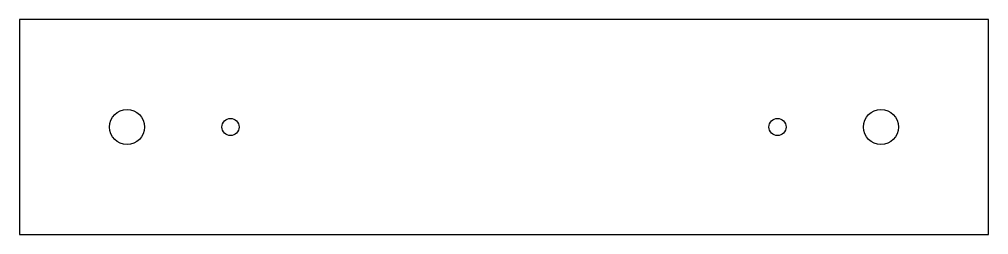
# Model space of a CAD drawing. Header units: millimetres. Extents: x -90 to 90, y 85 to 125.
import ezdxf

# ---------------------------------------------------------------- set-up
doc = ezdxf.new("R2010")
doc.units = ezdxf.units.MM
doc.layers.add('Sketch001', color=7, linetype='CONTINUOUS')

msp = doc.modelspace()

# ---------------------------------------------------------------- linework, layer by layer
at = {"layer": 'Sketch001'}
for p, q in [((-90, 125), (-90, 85)), ((90, 125), (-90, 125)), ((90, 85), (90, 125)), ((-90, 85), (90, 85))]:
    msp.add_line(p, q, dxfattribs=at)
for centre, radius in [((-70, 105), 3.25), ((70, 105), 3.25), ((-50.8, 105), 1.59), ((50.8, 105), 1.59)]:
    msp.add_circle(centre, radius, dxfattribs=at)

doc.saveas('drawing.dxf')
